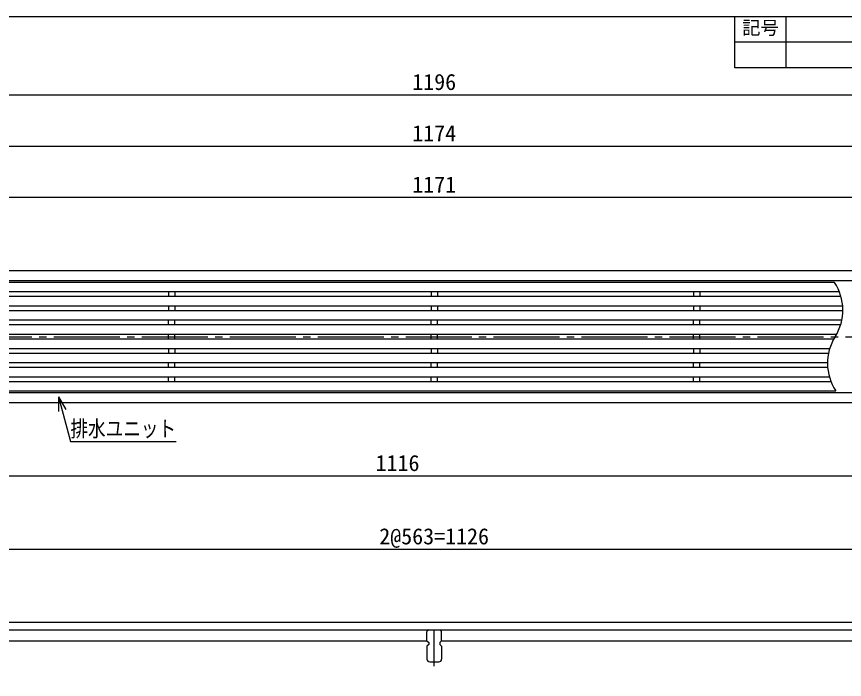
# Model space of a CAD drawing. Units: millimetres, scale not verified. Extents: x -1092 to 1092, y -744 to 696.
# Drawn here: x -548 to 356, y -28 to 696 of the extents above; entities that cross this region are included whole.
import ezdxf
from ezdxf.enums import TextEntityAlignment as Align

# ---------------------------------------------------------------- set-up
doc = ezdxf.new("R2010")
doc.units = ezdxf.units.MM
doc.header["$LTSCALE"] = 8
doc.linetypes.add('CHAIN1', pattern=[8, 5, -1, 1, -1])
doc.linetypes.add('CHAIN2', pattern=[12, 9, -1, 1, -1])
for name, color, linetype in [('0-0_計極細', 2, 'Continuous'), ('0-1_計細線', 3, 'Continuous'), ('0-5_寸法線', 7, 'Continuous'), ('0-7_枠細線', 5, 'Continuous'), ('0-8_枠中線', 5, 'Continuous')]:
    doc.layers.add(name, color=color, linetype=linetype)
doc.styles.add('ＭＳ ゴシック', font='')
doc.styles.get('ＭＳ ゴシック').set_extended_font_data('MS Gothic')

msp = doc.modelspace()

# ---------------------------------------------------------------- linework, layer by layer
at = {"layer": '0-0_計極細'}
for p, q in [((-381.946, 395.784), (-381.946, 390.284)), ((-375.046, 395.784), (-375.046, 390.284)), ((-95.446, 395.784), (-95.446, 390.284)), ((-88.546, 395.784), (-88.546, 390.284)), ((191.054, 395.784), (191.054, 390.284)), ((197.954, 395.784), (197.954, 390.284)), ((-381.946, 380.284), (-381.946, 374.784)), ((-375.046, 380.284), (-375.046, 374.784)), ((-95.446, 380.284), (-95.446, 374.784)), ((-88.546, 380.284), (-88.546, 374.784)), ((191.054, 380.284), (191.054, 374.784)), ((197.954, 380.284), (197.954, 374.784)), ((-381.946, 359.284), (-381.946, 364.784)), ((-375.046, 359.284), (-375.046, 364.784)), ((-95.446, 359.284), (-95.446, 364.784)), ((-88.546, 359.284), (-88.546, 364.784)), ((191.054, 359.284), (191.054, 364.784)), ((197.954, 359.284), (197.954, 364.784)), ((-381.946, 343.784), (-381.946, 349.284)), ((-375.046, 343.784), (-375.046, 349.284)), ((-95.446, 343.784), (-95.446, 349.284)), ((-88.546, 343.784), (-88.546, 349.284)), ((191.054, 343.784), (191.054, 349.284)), ((197.954, 343.784), (197.954, 349.284)), ((-381.946, 333.784), (-381.946, 328.284)), ((-375.046, 333.784), (-375.046, 328.284)), ((-95.446, 333.784), (-95.446, 328.284)), ((-88.546, 333.784), (-88.546, 328.284)), ((191.054, 333.784), (191.054, 328.284)), ((197.954, 333.784), (197.954, 328.284)), ((-381.946, 312.784), (-381.946, 318.284)), ((-375.046, 312.784), (-375.046, 318.284)), ((-95.446, 312.784), (-95.446, 318.284)), ((-88.546, 312.784), (-88.546, 318.284)), ((191.054, 312.784), (191.054, 318.284)), ((197.954, 312.784), (197.954, 318.284)), ((-381.946, 297.284), (-381.946, 302.784)), ((-375.046, 297.284), (-375.046, 302.784)), ((-95.446, 297.284), (-95.446, 302.784)), ((-88.546, 297.284), (-88.546, 302.784)), ((191.054, 297.284), (191.054, 302.784)), ((197.954, 297.284), (197.954, 302.784))]:
    msp.add_line(p, q, dxfattribs=at)
at = {"layer": '0-0_計極細', "linetype": 'CHAIN2'}
msp.add_line((-699.168, 346.534), (515.861, 346.534), dxfattribs=at)
at = {"layer": '0-0_計極細', "linetype": 'CHAIN1'}
msp.add_line((-91.996, -13.261), (-91.996, 31.792), dxfattribs=at)
at = {"layer": '0-0_計極細'}
for centre, start, end in [((299.582, 375.534), 327.72738, 33.84606), ((391.426, 317.534), 147.72738, 213.84606)]:
    msp.add_arc(centre, 54.312, start, end, dxfattribs=at)
at = {"layer": '0-1_計細線'}
for p, q in [((344.69, 405.784), (-677.496, 405.784)), ((-677.496, 395.784), (349.978, 395.784)), ((351.853, 390.284), (-677.496, 390.284)), ((-677.496, 380.284), (353.686, 380.284)), ((353.889, 374.784), (-677.496, 374.784)), ((-677.496, 364.784), (352.82, 364.784)), ((351.406, 359.284), (-677.496, 359.284)), ((-677.496, 349.284), (347.129, 349.284)), ((343.878, 343.784), (-677.496, 343.784)), ((-677.496, 333.784), (339.601, 333.784)), ((338.188, 328.284), (-677.496, 328.284)), ((-677.496, 318.284), (337.119, 318.284)), ((337.322, 312.784), (-677.496, 312.784)), ((-677.496, 302.784), (339.155, 302.784)), ((341.03, 297.284), (-677.496, 297.284)), ((-677.496, 287.284), (346.317, 287.284)), ((-689.996, 26.534), (426.004, 26.534)), ((-97.996, 26.522), (-99.996, 24.522)), ((-99.996, 14.522), (-99.996, 24.522)), ((-97.996, 26.522), (-85.996, 26.522)), ((-83.996, 24.522), (-85.996, 26.522)), ((-83.996, 14.522), (-83.996, 24.522)), ((-646.996, 14.534), (-99.996, 14.534)), ((-99.996, 14.522), (-97.996, 12.522)), ((-97.996, 10.522), (-99.996, 8.522)), ((-97.996, 12.522), (-97.996, 10.522)), ((-83.996, 14.522), (-85.996, 12.522)), ((-85.996, 12.522), (-85.996, 10.522)), ((-85.996, 10.522), (-83.996, 8.522)), ((-83.996, 14.534), (426.004, 14.534)), ((-99.996, 8.522), (-99.996, -5.478)), ((-83.996, 8.522), (-83.996, -5.478)), ((-96.996, -8.478), (-86.996, -8.478))]:
    msp.add_line(p, q, dxfattribs=at)
for points in [[(-689.996, 418.534), (-689.996, 274.534), (506.004, 274.534), (506.004, 418.534)], [(-678.996, 407.534), (-678.996, 285.534), (495.004, 285.534), (495.004, 407.534)]]:
    msp.add_lwpolyline(points, close=True, dxfattribs=at)
msp.add_lwpolyline([(505.004, 34.534), (496.004, 34.534), (-688.996, 34.534)], dxfattribs=at)
for centre, start, end in [((-96.996, -5.478), 180, 270), ((-86.996, -5.478), 270, 360)]:
    msp.add_arc(centre, 3, start, end, dxfattribs=at)
at = {"layer": '0-5_寸法線'}
for p, q in [((-689.996, 610.534), (506.004, 610.534)), ((-678.996, 554.534), (495.004, 554.534)), ((493.504, 498.534), (-677.496, 498.534)), ((-502.071, 280.81), (-494.071, 266.953)), ((-502.071, 280.81), (-502.071, 264.81)), ((-689.996, 194.534), (426.004, 194.534)), ((-654.996, 114.534), (471.004, 114.534))]:
    msp.add_line(p, q, dxfattribs=at)
msp.add_lwpolyline([(-502.071, 280.81), (-489.005, 232.044), (-373.805, 232.044)], dxfattribs=at)
at = {"layer": '0-7_枠細線'}
for p, q in [((236, 640), (236, 696)), ((292, 640), (292, 696)), ((1092, 668), (236, 668)), ((1092, 640), (236, 640))]:
    msp.add_line(p, q, dxfattribs=at)
at = {"layer": '0-8_枠中線'}
msp.add_lwpolyline([(-1092, -744), (-1092, 696), (1092, 696), (1092, -744)], close=True, dxfattribs=at)

# ---------------------------------------------------------------- texts
at = {"layer": '0-5_寸法線', "style": 'ＭＳ ゴシック'}
for s, p in [('1196', (-115.996, 610.534)), ('1174', (-115.996, 554.534)), ('1171', (-115.996, 498.534)), ('1116', (-155.996, 194.534)), ('2@563=1126', (-151.996, 114.534))]:
    msp.add_text(s, height=17.6, dxfattribs=at).set_placement(p, align=Align.BOTTOM_LEFT)
at = {"layer": '0-5_寸法線', "style": 'ＭＳ ゴシック', "width": 0.8}
msp.add_text('排水ユニット', height=17.6, dxfattribs=at).set_placement((-489.005, 232.044), align=Align.BOTTOM_LEFT)
at = {"layer": '0-7_枠細線', "style": 'ＭＳ ゴシック'}
msp.add_text('記号', height=14.66, dxfattribs=at).set_placement((244, 672), align=Align.BOTTOM_LEFT)

doc.saveas('drawing.dxf')
